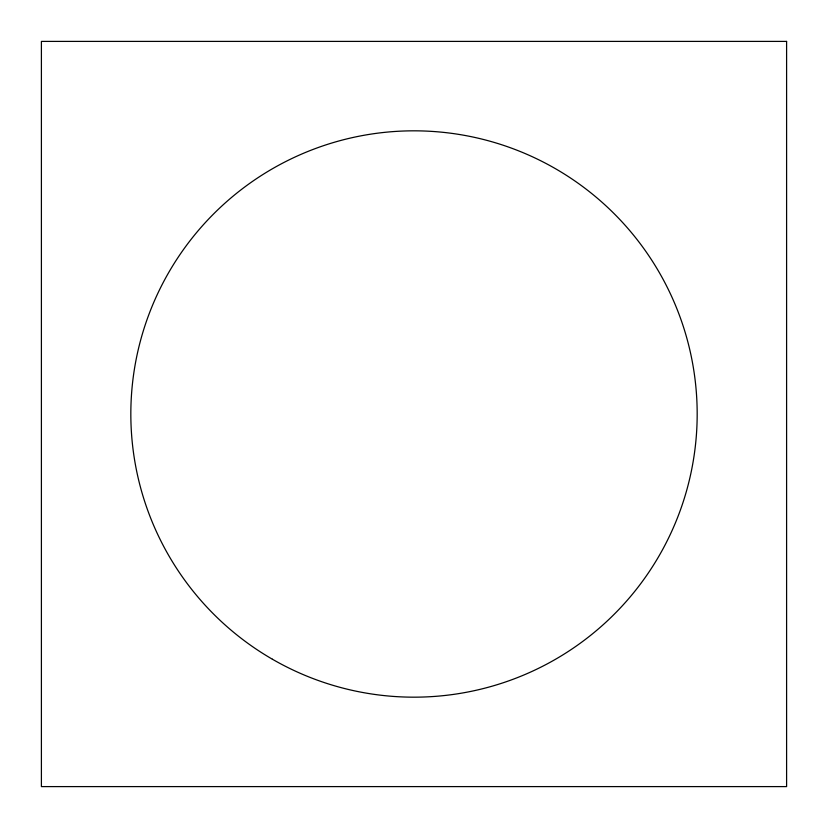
<?xml version="1.0" encoding="UTF-8"?>
<svg xmlns="http://www.w3.org/2000/svg" width="828" height="828" viewBox="0 0 828 828"><rect width="100%" height="100%" fill="white"/><g stroke="black" fill="none" stroke-linecap="round" stroke-linejoin="round"><path stroke-width="1.24" d="M786.6 41.4L41.4 41.4L41.4 786.6L786.6 786.6L786.6 41.4M272.412 659.233A283.176 283.176 0 0 0 697.176 414A283.176 283.176 0 0 0 272.412 168.767A283.176 283.176 0 0 0 272.412 659.233"/></g></svg>
